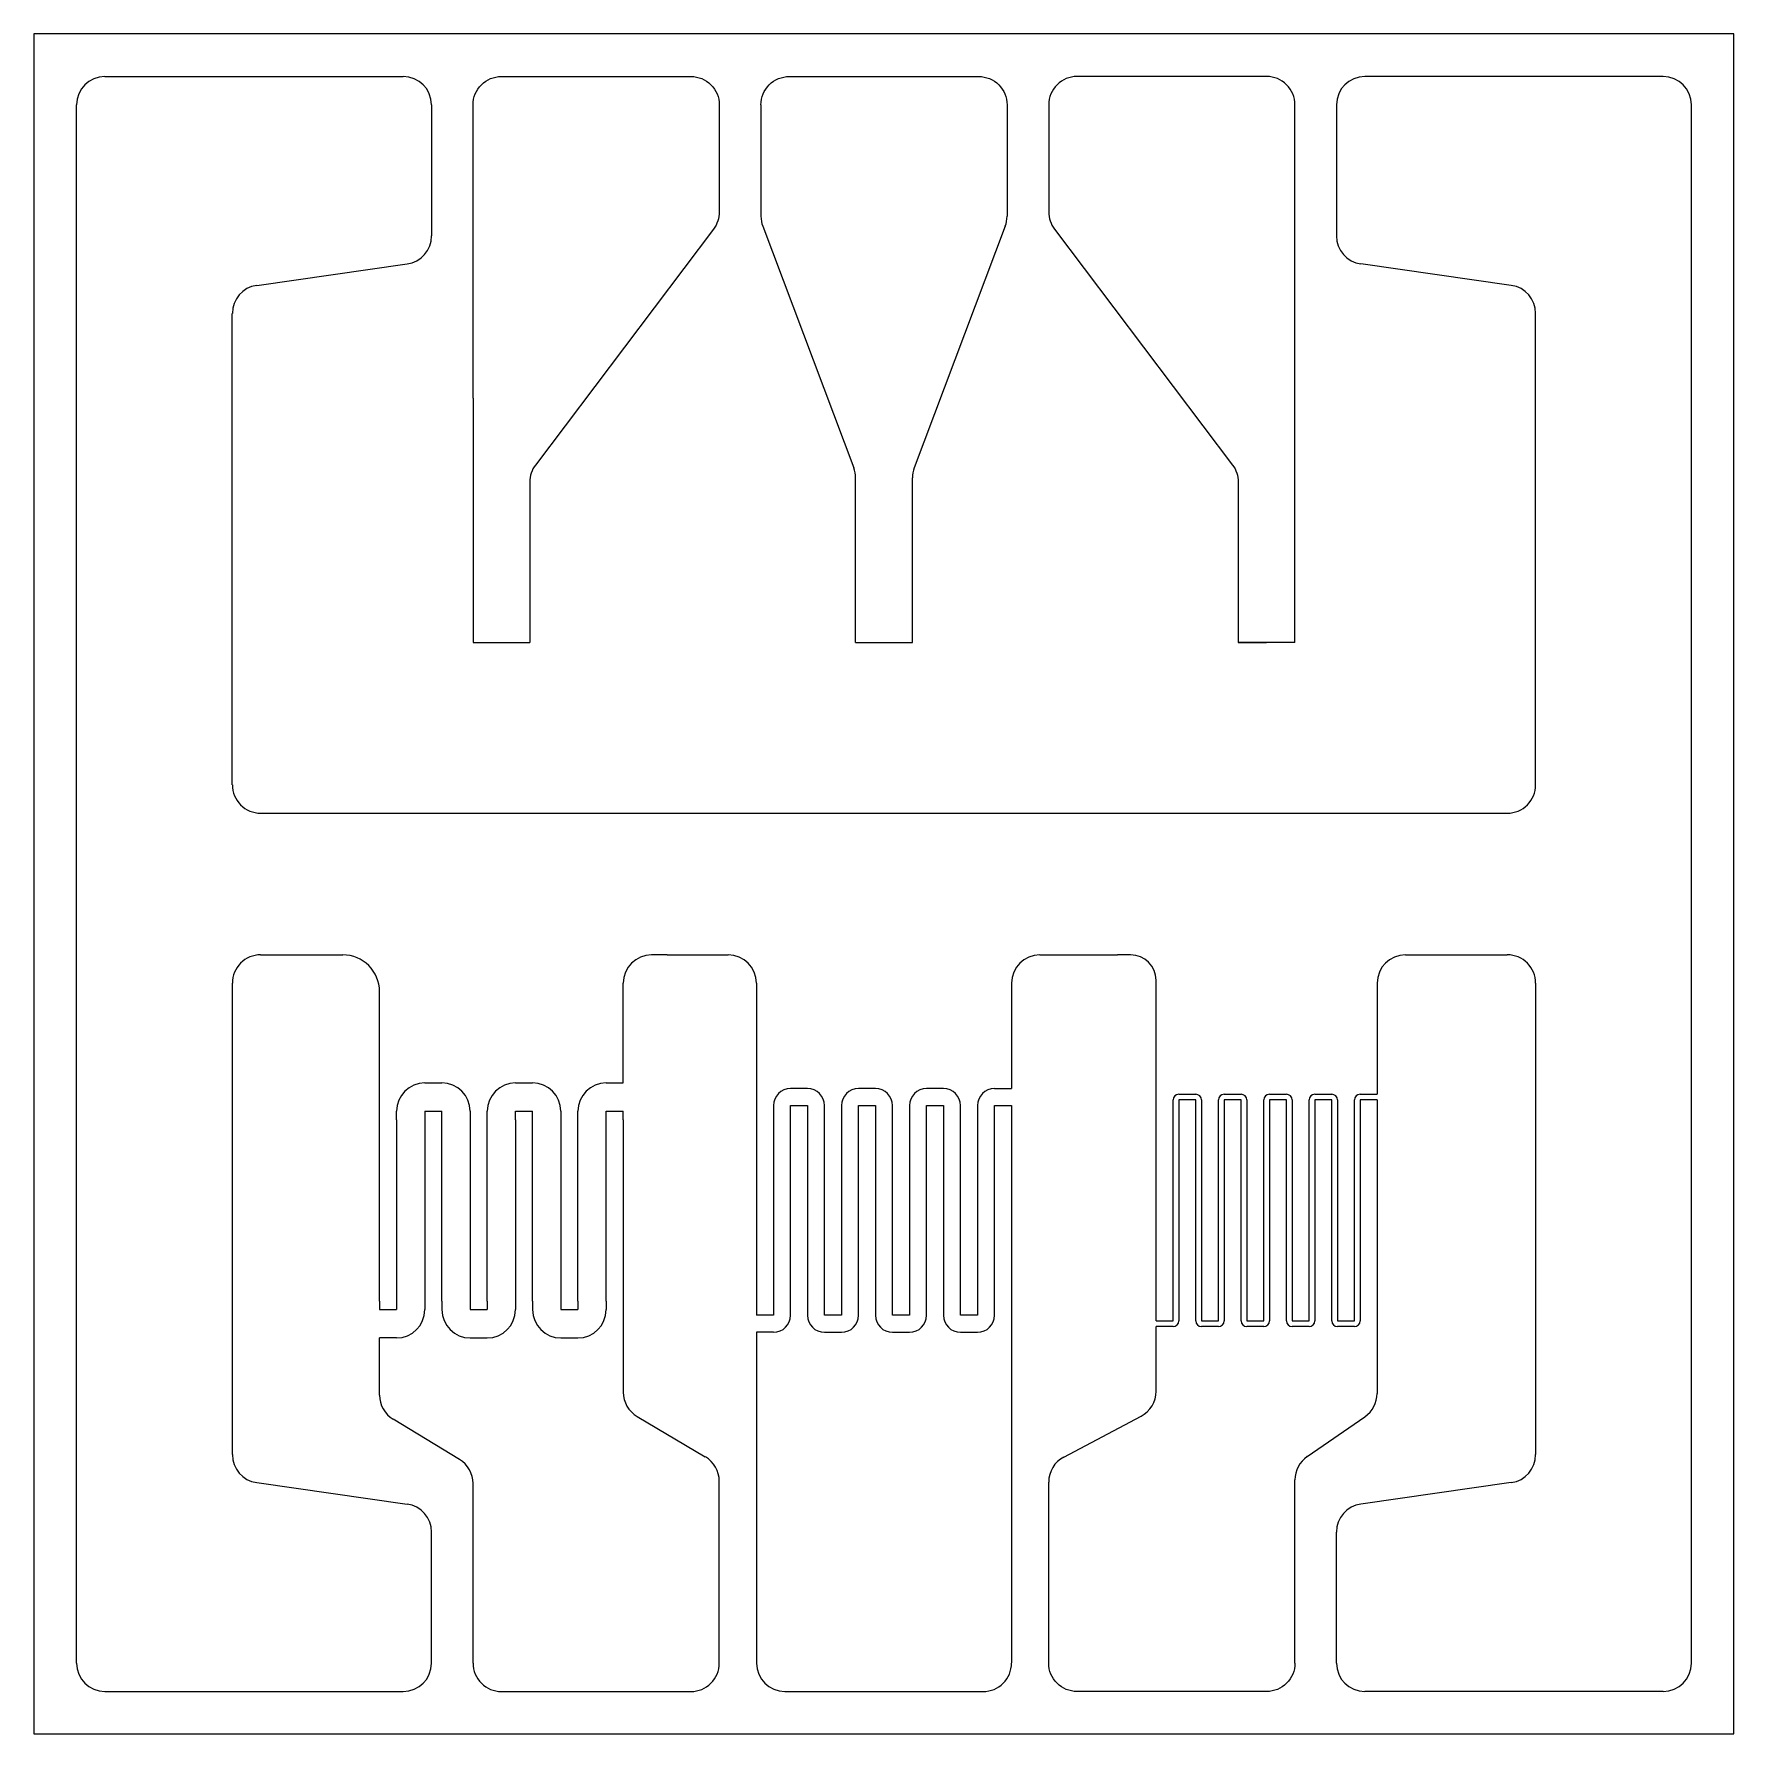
# Model space of a CAD drawing. Header units: inches. Extents: x 0 to 30, y 0 to 30.
import ezdxf

# ---------------------------------------------------------------- set-up
doc = ezdxf.new("R2010")
doc.units = ezdxf.units.IN
doc.header["$MEASUREMENT"] = 0
doc.layers.add('glassOutline', color=7, linetype='Continuous')
doc.layers.add('jongchulphotoconductivity_top', color=4, linetype='Continuous')

msp = doc.modelspace()

# ---------------------------------------------------------------- linework, layer by layer
at = {"layer": 'glassOutline'}
msp.add_lwpolyline([(0, 0), (30, 0), (30, 30), (0, 30)], close=True, dxfattribs=at)
at = {"layer": 'jongchulphotoconductivity_top'}
for p, q in [((1.25, 29.25), (6.515, 29.25)), ((28.75, 29.25), (23.485, 29.25)), ((0.75, 3.551), (0.75, 28.75)), ((7.015, 28.75), (7.015, 26.437)), ((12.828, 28.75), (12.828, 26.783)), ((17.172, 28.75), (17.172, 26.783)), ((22.252, 19.26), (22.252, 28.75)), ((22.985, 28.75), (22.985, 26.437)), ((29.25, 1.25), (29.25, 28.75)), ((12.86, 26.606), (14.468, 22.346)), ((17.14, 26.606), (15.532, 22.346)), ((3.93, 25.564), (6.585, 25.942)), ((26.07, 25.564), (23.415, 25.942)), ((3.5, 16.75), (3.5, 25.069)), ((26.5, 16.75), (26.5, 25.069)), ((7.748, 23.571), (7.748, 21.26)), ((14.5, 19.26), (14.5, 22.169)), ((15.5, 19.26), (15.5, 22.169)), ((26.5, 20.7), (26.5, 21.7)), ((7.748, 21.26), (7.748, 19.26)), ((7.748, 21.26), (7.748, 20.76)), ((3.5, 18.889), (3.5, 20.7)), ((7.748, 19.26), (8.748, 19.26)), ((7.748, 19.26), (8.248, 19.26)), ((14.5, 19.26), (15.5, 19.26)), ((14.5, 19.26), (15, 19.26)), ((22.252, 19.26), (21.252, 19.26)), ((21.252, 19.26), (21.752, 19.26)), ((4, 16.25), (26, 16.25)), ((4, 13.75), (5.448, 13.75)), ((11.172, 13.75), (10.898, 13.75)), ((11.172, 13.75), (12.1, 13.75)), ((12.1, 13.75), (12.25, 13.75)), ((17.75, 13.75), (19.122, 13.75)), ((19.352, 13.75), (19.122, 13.75)), ((24.202, 13.75), (26, 13.75)), ((3.5, 13.25), (3.5, 4.931)), ((10.398, 11.489), (10.398, 13.25)), ((12.75, 13.25), (12.75, 7.389)), ((17.25, 13.25), (17.25, 11.389)), ((19.802, 7.289), (19.802, 13.3)), ((23.702, 13.25), (23.702, 11.289)), ((26.5, 13.25), (26.5, 4.931)), ((6.098, 7.639), (6.098, 13.1)), ((6.898, 11.489), (7.198, 11.489)), ((8.498, 11.489), (8.798, 11.489)), ((10.098, 11.489), (10.398, 11.489)), ((13.65, 11.389), (13.35, 11.389)), ((14.85, 11.389), (14.55, 11.389)), ((16.05, 11.389), (15.75, 11.389)), ((16.95, 11.389), (17.25, 11.389)), ((20.102, 7.289), (20.102, 11.189)), ((20.202, 11.289), (20.502, 11.289)), ((20.502, 11.189), (20.202, 11.189)), ((20.202, 11.189), (20.202, 7.289)), ((20.502, 7.289), (20.502, 11.189)), ((20.602, 11.189), (20.602, 7.289)), ((20.902, 7.289), (20.902, 11.189)), ((21.002, 11.289), (21.302, 11.289)), ((21.302, 11.189), (21.002, 11.189)), ((21.002, 11.189), (21.002, 7.289)), ((21.302, 7.289), (21.302, 11.189)), ((21.402, 11.189), (21.402, 7.289)), ((21.702, 7.289), (21.702, 11.189)), ((21.802, 11.289), (22.102, 11.289)), ((22.102, 11.189), (21.802, 11.189)), ((21.802, 11.189), (21.802, 7.289)), ((22.102, 7.289), (22.102, 11.189)), ((22.202, 11.189), (22.202, 7.289)), ((22.502, 7.289), (22.502, 11.189)), ((22.602, 11.289), (22.902, 11.289)), ((22.902, 11.189), (22.602, 11.189)), ((22.602, 11.189), (22.602, 7.289)), ((22.902, 7.289), (22.902, 11.189)), ((23.002, 11.189), (23.002, 7.289)), ((23.302, 7.289), (23.302, 11.189)), ((23.402, 11.289), (23.702, 11.289)), ((23.702, 11.189), (23.402, 11.189)), ((23.402, 11.189), (23.402, 7.289)), ((23.702, 11.189), (23.702, 6.01)), ((6.398, 10.839), (6.398, 10.989)), ((6.398, 10.839), (6.398, 7.639)), ((6.898, 10.989), (7.198, 10.989)), ((6.898, 10.989), (6.898, 7.489)), ((7.048, 10.989), (7.048, 10.989)), ((7.198, 10.839), (7.198, 10.989)), ((7.198, 7.639), (7.198, 10.839)), ((7.698, 10.989), (7.698, 7.639)), ((7.998, 10.839), (7.998, 10.989)), ((7.998, 7.639), (7.998, 10.839)), ((8.498, 10.839), (8.498, 10.989)), ((8.498, 10.989), (8.798, 10.989)), ((8.498, 10.839), (8.498, 7.639)), ((8.798, 10.839), (8.798, 10.989)), ((8.798, 7.639), (8.798, 10.839)), ((9.298, 10.989), (9.298, 7.639)), ((9.598, 7.639), (9.598, 10.989)), ((10.098, 10.839), (10.098, 10.989)), ((10.098, 10.989), (10.398, 10.989)), ((10.098, 7.639), (10.098, 10.839)), ((10.398, 10.839), (10.398, 10.989)), ((10.398, 10.839), (10.398, 6.033)), ((13.05, 11.089), (13.05, 7.389)), ((13.35, 7.389), (13.35, 11.089)), ((13.35, 11.089), (13.65, 11.089)), ((13.65, 11.089), (13.65, 7.389)), ((13.95, 7.389), (13.95, 11.089)), ((14.25, 11.089), (14.25, 7.389)), ((14.55, 7.389), (14.55, 11.089)), ((14.55, 11.089), (14.85, 11.089)), ((14.85, 11.089), (14.85, 7.389)), ((15.15, 7.389), (15.15, 11.089)), ((15.45, 11.089), (15.45, 7.389)), ((15.75, 7.389), (15.75, 11.089)), ((15.75, 11.089), (16.05, 11.089)), ((16.05, 11.089), (16.05, 7.389)), ((16.35, 7.389), (16.35, 11.089)), ((16.65, 11.089), (16.65, 7.389)), ((16.95, 7.389), (16.95, 11.089)), ((16.95, 11.089), (17.25, 11.089)), ((17.25, 11.089), (17.25, 7.089)), ((6.098, 7.639), (6.098, 7.489)), ((6.398, 7.639), (6.398, 7.489)), ((7.198, 7.639), (7.198, 7.489)), ((7.698, 7.639), (7.698, 7.489)), ((7.998, 7.639), (7.998, 7.489)), ((8.498, 7.639), (8.498, 7.489)), ((8.798, 7.639), (8.798, 7.489)), ((9.298, 7.639), (9.298, 7.489)), ((9.598, 7.639), (9.598, 7.489)), ((10.098, 7.639), (10.098, 7.489)), ((6.098, 7.489), (6.398, 7.489)), ((7.698, 7.489), (7.998, 7.489)), ((9.298, 7.489), (9.598, 7.489)), ((13.05, 7.389), (12.75, 7.389)), ((14.25, 7.389), (13.95, 7.389)), ((15.45, 7.389), (15.15, 7.389)), ((16.65, 7.389), (16.35, 7.389)), ((19.802, 7.289), (20.102, 7.289)), ((19.952, 7.289), (19.952, 7.289)), ((20.602, 7.289), (20.902, 7.289)), ((21.402, 7.289), (21.702, 7.289)), ((22.202, 7.289), (22.502, 7.289)), ((23.002, 7.289), (23.302, 7.289)), ((6.398, 6.989), (6.098, 6.989)), ((6.098, 5.982), (6.098, 6.989)), ((7.698, 6.989), (7.998, 6.989)), ((9.298, 6.989), (9.598, 6.989)), ((13.05, 7.089), (12.75, 7.089)), ((12.75, 7.089), (12.75, 1.25)), ((13.95, 7.089), (14.25, 7.089)), ((15.15, 7.089), (15.45, 7.089)), ((16.35, 7.089), (16.65, 7.089)), ((17.25, 7.089), (17.25, 1.255)), ((20.102, 7.189), (19.802, 7.189)), ((19.802, 6.049), (19.802, 7.189)), ((20.902, 7.189), (20.602, 7.189)), ((20.752, 7.189), (20.752, 7.189)), ((21.702, 7.189), (21.402, 7.189)), ((21.552, 7.189), (21.552, 7.189)), ((22.502, 7.189), (22.202, 7.189)), ((22.352, 7.189), (22.352, 7.189)), ((23.302, 7.189), (23.002, 7.189)), ((23.152, 7.189), (23.152, 7.189)), ((7.507, 4.846), (6.338, 5.554)), ((10.644, 5.602), (11.847, 4.892)), ((18.174, 4.888), (19.536, 5.606)), ((22.468, 4.896), (23.486, 5.598)), ((3.93, 4.436), (6.585, 4.058)), ((7.748, 3.45), (7.748, 4.418)), ((12.093, 3.497), (12.093, 4.461)), ((17.907, 3.497), (17.907, 4.446)), ((22.252, 3.497), (22.252, 4.484)), ((26.07, 4.436), (23.415, 4.058)), ((0.75, 1.529), (0.75, 3.551)), ((7.015, 1.25), (7.015, 3.563)), ((7.748, 1.25), (7.748, 3.45)), ((22.252, 1.25), (22.252, 3.497)), ((22.985, 1.25), (22.985, 3.563)), ((0.75, 1.25), (0.75, 1.529)), ((12.75, 1.25), (12.75, 1.25)), ((1.25, 0.75), (6.515, 0.75)), ((13.25, 0.75), (13.405, 0.75)), ((28.75, 0.75), (23.485, 0.75))]:
    msp.add_line(p, q, dxfattribs=at)
for points in [[(7.748, 23.571), (7.748, 25.064), (7.748, 26.003), (7.748, 28.75, -0.414214), (8.248, 29.25), (11.593, 29.25, -0.414214), (12.093, 28.75), (12.093, 26.859, -0.16308), (11.992, 26.558), (8.849, 22.394, 0.16308), (8.748, 22.093), (8.748, 19.26)], [(12.828, 28.75, -0.414214), (13.328, 29.25), (16.672, 29.25, -0.414214), (17.172, 28.75)], [(22.252, 28.75, 0.414214), (21.752, 29.25), (18.407, 29.25, 0.414214), (17.907, 28.75), (17.907, 26.859, 0.16308), (18.008, 26.558), (21.151, 22.394, -0.16308), (21.252, 22.093), (21.252, 19.26)], [(7.748, 1.25, 0.414214), (8.248, 0.75), (11.593, 0.75, 0.414214), (12.093, 1.25), (12.093, 3.497)], [(22.252, 1.25, -0.414214), (21.752, 0.75), (18.407, 0.75, -0.414214), (17.907, 1.25), (17.907, 3.497)], [(13.405, 0.75), (16.75, 0.75, 0.414214), (17.25, 1.25)]]:
    msp.add_lwpolyline(points, format="xyb", dxfattribs=at)
for centre, radius, start, end in [((1.25, 28.75), 0.5, 90, 179.9999), ((6.515, 28.75), 0.5, 0, 90), ((23.485, 28.75), 0.5, 90, 180), ((28.75, 28.75), 0.5, 0.0001, 90), ((13.328, 26.783), 0.5, 180, 200.6789), ((16.672, 26.783), 0.5, 339.3214, 0), ((6.515, 26.437), 0.5, 278.0964, 0), ((23.485, 26.437), 0.5, 180, 261.9036), ((4, 25.069), 0.5, 98.0964, 179.9994), ((26, 25.069), 0.5, 0.0006, 81.9036), ((14, 22.169), 0.5, 0, 20.6789), ((16, 22.169), 0.5, 159.3214, 180), ((4, 16.75), 0.5, 179.9994, 270), ((26, 16.75), 0.5, 270, 0.0006), ((4, 13.25), 0.5, 90, 180.0006), ((5.448, 13.1), 0.65, 0, 90), ((10.898, 13.25), 0.5, 90, 180), ((12.25, 13.25), 0.5, 0, 90), ((17.75, 13.25), 0.5, 90, 180), ((19.352, 13.3), 0.45, 0, 90), ((24.202, 13.25), 0.5, 90, 180), ((26, 13.25), 0.5, 359.9994, 90), ((6.898, 10.989), 0.5, 90, 180), ((7.198, 10.989), 0.5, 0, 90), ((8.498, 10.989), 0.5, 90, 180), ((8.798, 10.989), 0.5, 0, 90), ((10.098, 10.989), 0.5, 90, 180), ((13.35, 11.089), 0.3, 90, 180), ((13.65, 11.089), 0.3, 0, 90), ((14.55, 11.089), 0.3, 90, 180), ((14.85, 11.089), 0.3, 0, 90), ((15.75, 11.089), 0.3, 90, 180), ((16.05, 11.089), 0.3, 0, 90), ((16.95, 11.089), 0.3, 90, 180), ((20.202, 11.189), 0.1, 90, 180), ((20.502, 11.189), 0.1, 0, 90), ((21.002, 11.189), 0.1, 90, 180), ((21.302, 11.189), 0.1, 0, 90), ((21.802, 11.189), 0.1, 90, 180), ((22.102, 11.189), 0.1, 0, 90), ((22.602, 11.189), 0.1, 90, 180), ((22.902, 11.189), 0.1, 0, 90), ((23.402, 11.189), 0.1, 90, 180), ((6.398, 7.489), 0.5, 270, 0), ((7.698, 7.489), 0.5, 180, 270), ((7.998, 7.489), 0.5, 270, 0), ((9.298, 7.489), 0.5, 180, 270), ((9.598, 7.489), 0.5, 270, 0), ((13.05, 7.389), 0.3, 270, 0), ((13.95, 7.389), 0.3, 180, 270), ((14.25, 7.389), 0.3, 270, 0), ((15.15, 7.389), 0.3, 180, 270), ((15.45, 7.389), 0.3, 270, 0), ((16.35, 7.389), 0.3, 180, 270), ((16.65, 7.389), 0.3, 270, 0), ((20.102, 7.289), 0.1, 270, 0), ((20.602, 7.289), 0.1, 180, 270), ((20.902, 7.289), 0.1, 270, 0), ((21.402, 7.289), 0.1, 180, 270), ((21.702, 7.289), 0.1, 270, 0), ((22.202, 7.289), 0.1, 180, 270), ((22.502, 7.289), 0.1, 270, 0), ((23.002, 7.289), 0.1, 180, 270), ((23.302, 7.289), 0.1, 270, 0), ((10.898, 6.033), 0.5, 180, 239.4606), ((19.302, 6.049), 0.5, 297.8208, 0), ((23.202, 6.01), 0.5, 304.5923, 0), ((6.598, 5.982), 0.5, 180, 238.7816), ((4, 4.931), 0.5, 180.0006, 261.9036), ((7.248, 4.418), 0.5, 0, 58.7816), ((11.593, 4.461), 0.5, 0, 59.4606), ((18.407, 4.446), 0.5, 117.8208, 180), ((22.752, 4.484), 0.5, 124.5923, 180), ((26, 4.931), 0.5, 278.0964, 359.9994), ((6.515, 3.563), 0.5, 0, 81.9036), ((23.485, 3.563), 0.5, 98.0964, 180), ((1.25, 1.25), 0.5, 180.0001, 270), ((6.515, 1.25), 0.5, 270, 360), ((13.25, 1.25), 0.5, 180, 270), ((23.485, 1.25), 0.5, 180, 270), ((28.75, 1.25), 0.5, 270, 359.9999)]:
    msp.add_arc(centre, radius, start, end, dxfattribs=at)

doc.saveas('drawing.dxf')
